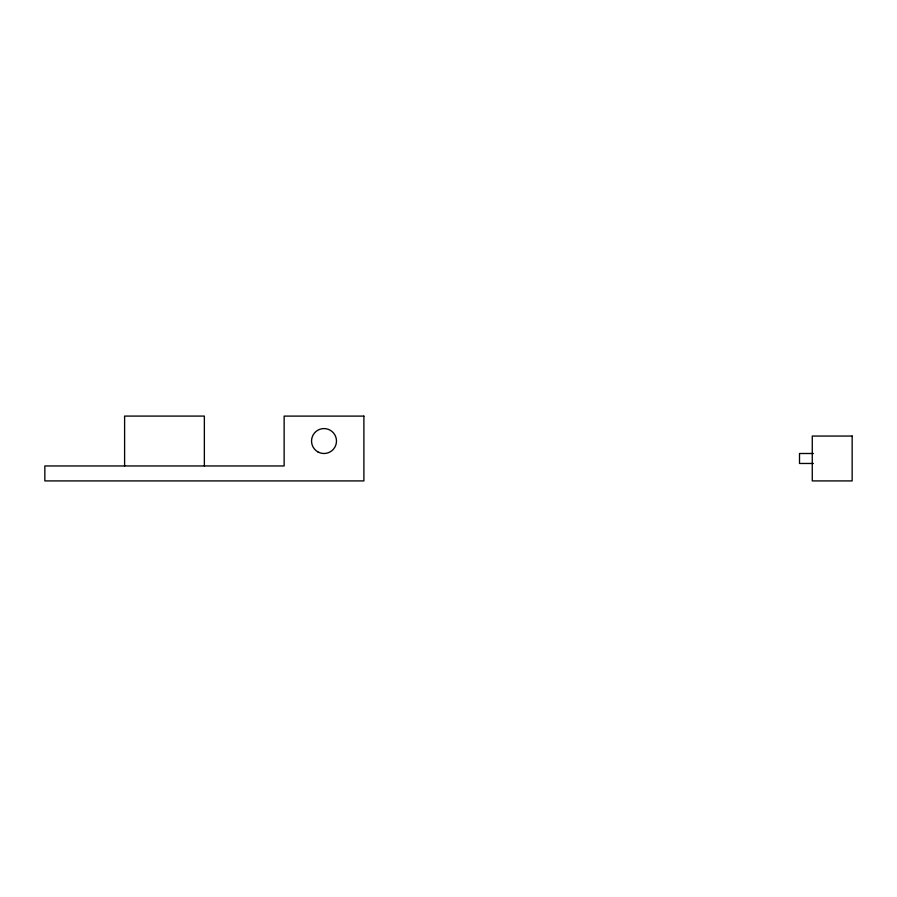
<?xml version="1.0" encoding="UTF-8"?>
<svg xmlns="http://www.w3.org/2000/svg" width="897" height="897" viewBox="0 0 897 897"><rect width="100%" height="100%" fill="white"/><g stroke="black" fill="none" stroke-linecap="round" stroke-linejoin="round"><path stroke-width="1.35" d="M813.366 453.501L799.507 453.501L799.507 463.469L813.366 463.469M204.359 465.958L204.359 416.085L124.605 416.085L124.605 465.958M363.89 416.107L284.136 416.107L284.136 465.958L44.85 465.958L44.85 480.915L363.89 480.915L363.89 416.107M852.15 436.054L812.267 436.054L812.267 480.915L852.15 480.915L852.15 436.054M317.785 451.83A12.457 12.457 0 0 0 336.476 441.032A12.457 12.457 0 0 0 317.785 430.246A12.457 12.457 0 0 0 317.785 451.83"/></g></svg>
